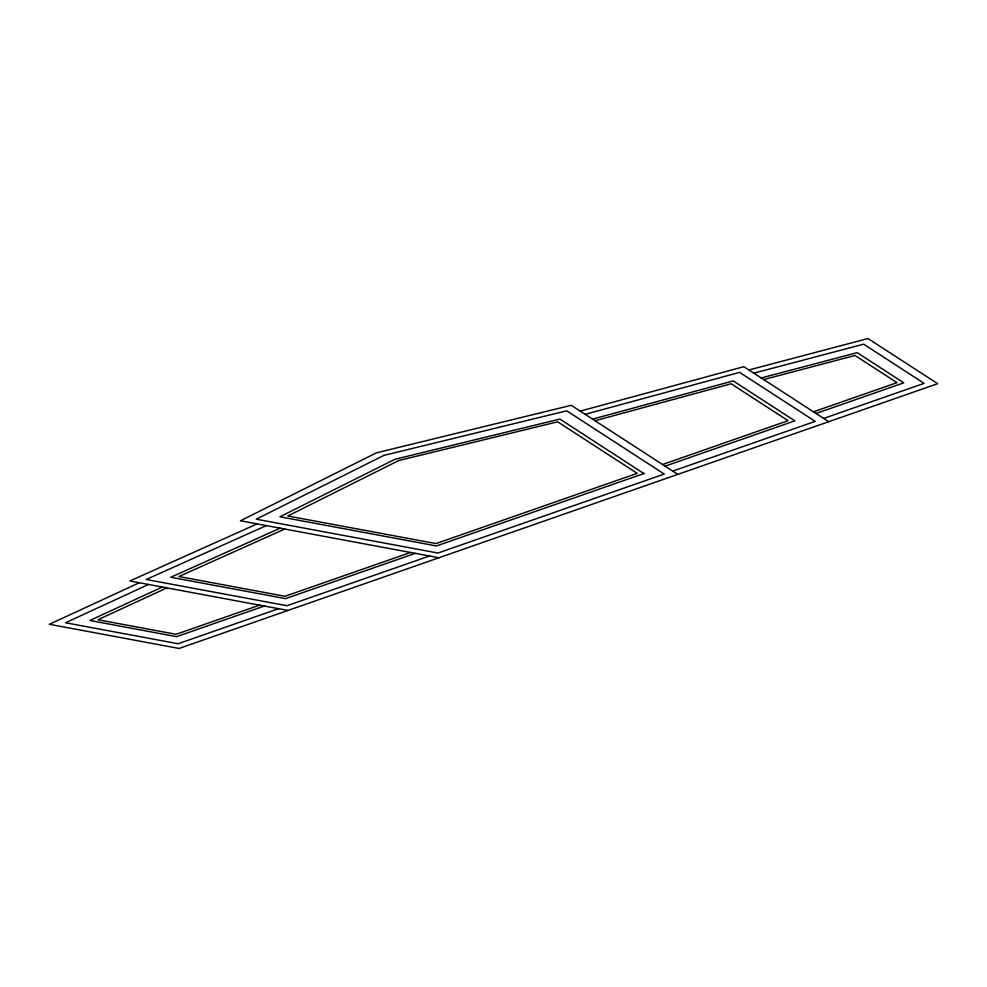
<?xml version="1.0" encoding="UTF-8"?>
<svg xmlns="http://www.w3.org/2000/svg" width="987" height="987" viewBox="0 0 987 987"><rect width="100%" height="100%" fill="white"/><g stroke="black" fill="none" stroke-linecap="round" stroke-linejoin="round"><path stroke-width="1.48" d="M139.327 582.749L49.35 624.29L179.091 648.459L937.65 383.684L868.005 338.541L748.936 369.965M148.519 584.464L65.549 622.772L178.104 643.746L278.531 608.683M162.324 587.031L89.854 620.49L176.611 636.652L264.331 606.03M166.926 587.882L97.96 619.737L176.105 634.296L259.593 605.154M257.113 523.887L129.852 580.985L288.007 610.447M266.33 525.602L146.212 579.492L287.007 605.722L429.481 556.002M280.16 528.181L170.763 577.259L285.514 598.64L415.28 553.349M284.762 529.032L178.943 576.519L285.021 596.284L410.543 552.473M662.548 464.507L788.058 420.696L731.12 383.77L595.038 420.733M813.485 411.813L896.973 382.672L855.026 355.48L763.741 379.563M644.4 473.378L436.464 545.959L279.913 516.781L395.01 459.276L559.863 419.068L643.894 473.55M665.09 466.148L794.843 420.857L733.242 380.92L592.558 419.13M816.027 413.467L903.759 382.845L857.185 352.655L761.273 377.959M672.715 471.095L815.176 421.363L739.608 372.37L585.143 414.318M823.651 418.414L924.091 383.351L863.687 344.179L753.871 373.16M580.196 411.11L743.853 366.67L828.735 421.708M438.956 557.766L240.458 520.778L376.454 452.823L571.251 405.312L677.798 474.389M383.869 455.402L256.238 519.187L437.957 553.041L664.239 474.056L566.698 410.814L383.869 455.402M398.711 460.559L287.797 515.991L435.97 543.59L637.17 473.365L557.643 421.807L398.711 460.559"/></g></svg>
